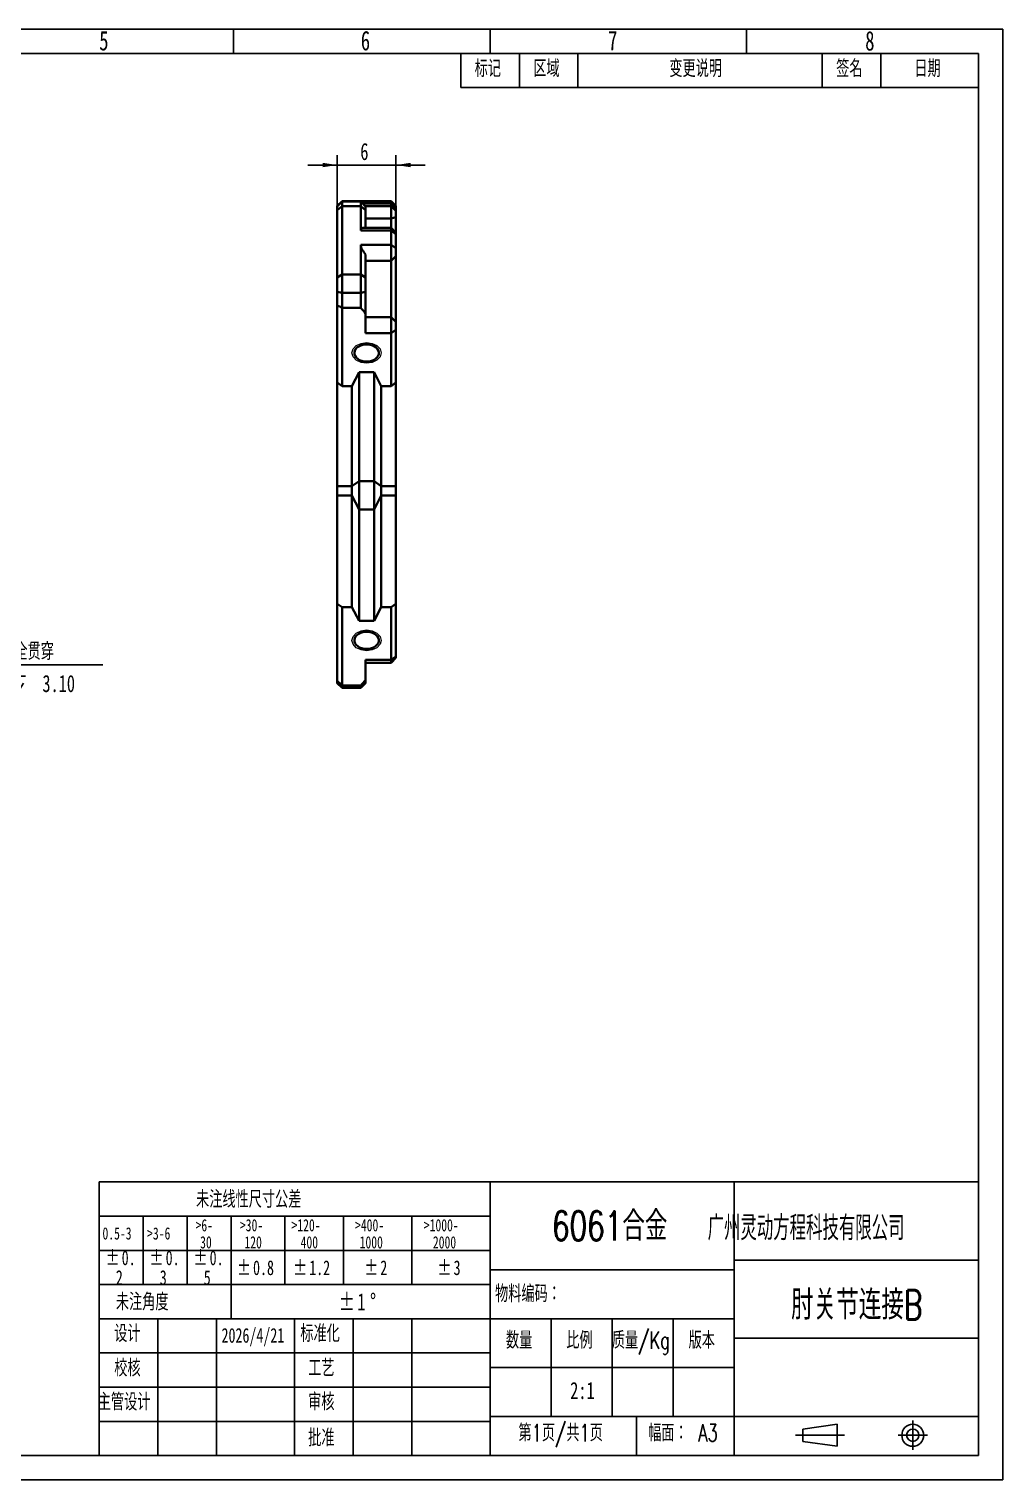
# Model space of a CAD drawing. Header units: millimetres. Extents: x 0 to 420, y 0 to 297.
# Drawn here: x 220.6 to 420, y 0 to 297 of the extents above; entities that cross this region are included whole.
import ezdxf

# ---------------------------------------------------------------- set-up
doc = ezdxf.new("R2010")
doc.units = ezdxf.units.MM
doc.linetypes.add('CENTERX2', pattern=[20.32, 12.7, -2.54, 2.54, -2.54])
for name, color, linetype in [('中心线', 6, 'CENTERX2'), ('尺寸线', 5, 'Continuous'), ('细实线', 7, 'Continuous')]:
    doc.layers.add(name, color=color, linetype=linetype)
doc.layers.add('图框', color=7, linetype='Continuous', lineweight=50)
doc.layers.add('粗实线', color=7, linetype='Continuous', lineweight=25)
doc.styles.add('SLDTEXTSTYLE0', font='TXT', dxfattribs={"width": 0.7, "bigfont": 'bigfont'})
doc.styles.add('SLDTEXTSTYLE1', font='TXT', dxfattribs={"width": 0.7})
doc.styles.add('SLDTEXTSTYLE2', font='TXT', dxfattribs={"width": 0.610802, "bigfont": 'bigfont'})
doc.styles.add('SLDTEXTSTYLE3', font='TXT', dxfattribs={"width": 0.633333})
doc.dimstyles.new('SLDDIMSTYLE3', dxfattribs={"dimtxt": 3.5, "dimasz": 3, "dimexe": 0, "dimexo": 0.0625, "dimgap": 0.875, "dimtad": 0, "dimtih": 1, "dimtoh": 1, "dimlfac": 0.5, "dimrnd": 1e-09, "dimzin": 4, "dimdsep": 46, "dimtxsty": 'SLDTEXTSTYLE1', "dimblk1": 'NONE', "dimsah": 1, "dimcen": 0, "dimadec": 0, "dimazin": 1, "dimtfac": 1, "dimtmove": 0, "dimatfit": 3, "dimldrblk": 'NONE', "dimfxl": 0, "dimfrac": 2, "dimtolj": 1, "dimtzin": 12, "dimarcsym": 0})
doc.dimstyles.new('SLDDIMSTYLE5', dxfattribs={"dimtxt": 3.5, "dimasz": 3, "dimexe": 0, "dimexo": 0.0625, "dimgap": 0.875, "dimtad": 2, "dimlfac": 0.5, "dimrnd": 1e-09, "dimzin": 12, "dimdsep": 46, "dimtxsty": 'SLDTEXTSTYLE1', "dimsah": 1, "dimcen": 0.09, "dimadec": 0, "dimazin": 3, "dimtfac": 1, "dimtmove": 0, "dimatfit": 0, "dimfxl": 0, "dimfrac": 2, "dimtolj": 1, "dimtzin": 12, "dimarcsym": 0})

# ---------------------------------------------------------------- blocks, each defined once
blk = doc.blocks.new('SW_TABLEANNOTATION_0')
at = {"layer": '细实线', "color": 0}
for p, q in [((0, 0), (0, -7)), ((0, 0), (12, 0)), ((0, 0), (0, -7)), ((106, 0), (0, 0)), ((12, 0), (12, -7)), ((12, 0), (24, 0)), ((24, 0), (24, -7)), ((24, 0), (74, 0)), ((74, 0), (74, -7)), ((74, 0), (86, 0)), ((86, 0), (86, -7)), ((86, 0), (106, 0)), ((106, 0), (106, -7)), ((106, -7), (106, 0)), ((0, -7), (12, -7)), ((0, -7), (106, -7)), ((12, -7), (24, -7)), ((24, -7), (74, -7)), ((74, -7), (86, -7)), ((86, -7), (106, -7))]:
    blk.add_line(p, q, dxfattribs=at)
at = {"layer": '细实线', "color": 0, "char_height": 3.5, "attachment_point": 1, "style": 'SLDTEXTSTYLE0'}
for s, insert in [('标记', (2.85, -1.34)), ('区域', (14.85, -1.34)), ('变更说明', (42.7, -1.34)), ('签名', (76.85, -1.34)), ('日期', (92.85, -1.34))]:
    blk.add_mtext(s, dxfattribs=dict(at, insert=insert))
blk = doc.blocks.new('SW_TABLEANNOTATION_1')
at = {"layer": '细实线', "color": 0}
for p, q in [((0, 0), (0, -7)), ((0, 0), (9, 0)), ((9, 0), (18, 0)), ((18, 0), (27, 0)), ((27, 0), (38, 0)), ((38, 0), (50, 0)), ((50, 0), (64, 0)), ((64, 0), (80, 0)), ((80, 0), (80, -7)), ((0, -7), (0, -14)), ((0, -7), (9, -7)), ((9, -7), (9, -14)), ((9, -7), (18, -7)), ((18, -7), (18, -14)), ((18, -7), (27, -7)), ((27, -7), (27, -14)), ((27, -7), (38, -7)), ((38, -7), (38, -14)), ((38, -7), (50, -7)), ((50, -7), (50, -14)), ((50, -7), (64, -7)), ((64, -7), (64, -14)), ((64, -7), (80, -7)), ((80, -7), (80, -14)), ((0, -14), (0, -21)), ((0, -14), (9, -14)), ((9, -14), (9, -21)), ((9, -14), (18, -14)), ((18, -14), (18, -21)), ((18, -14), (27, -14)), ((27, -14), (27, -21)), ((27, -14), (38, -14)), ((38, -14), (38, -21)), ((38, -14), (50, -14)), ((50, -14), (50, -21)), ((50, -14), (64, -14)), ((64, -14), (64, -21)), ((64, -14), (80, -14)), ((80, -14), (80, -21)), ((0, -21), (0, -28)), ((0, -21), (9, -21)), ((9, -21), (18, -21)), ((18, -21), (27, -21)), ((27, -21), (27, -28)), ((27, -21), (27, -28)), ((27, -21), (38, -21)), ((38, -21), (50, -21)), ((50, -21), (64, -21)), ((64, -21), (80, -21)), ((80, -21), (80, -28)), ((0, -28), (9, -28)), ((9, -28), (18, -28)), ((18, -28), (27, -28)), ((27, -28), (38, -28)), ((38, -28), (50, -28)), ((50, -28), (64, -28)), ((64, -28), (80, -28))]:
    blk.add_line(p, q, dxfattribs=at)
at = {"layer": '细实线', "color": 0, "attachment_point": 1}
for s, insert, char_height, style in [('未注线性尺寸公差', (19.82, -1.79), 3.5, 'SLDTEXTSTYLE0'), ('>6-', (19.71, -7.6), 2.5, 'SLDTEXTSTYLE1'), ('>30-', (28.79, -7.6), 2.5, 'SLDTEXTSTYLE1'), ('>120-', (39.36, -7.6), 2.5, 'SLDTEXTSTYLE1'), ('>400-', (52.36, -7.6), 2.5, 'SLDTEXTSTYLE1'), ('>1000-', (66.44, -7.6), 2.5, 'SLDTEXTSTYLE1'), ('0.5-3', (0.66, -9.28), 2.5, 'SLDTEXTSTYLE1'), ('>3-6', (9.79, -9.28), 2.5, 'SLDTEXTSTYLE1'), ('30', (20.65, -11.1), 2.5, 'SLDTEXTSTYLE1'), ('120', (29.72, -11.1), 2.5, 'SLDTEXTSTYLE1'), ('400', (41.22, -11.1), 2.5, 'SLDTEXTSTYLE1'), ('1000', (53.3, -11.1), 2.5, 'SLDTEXTSTYLE1'), ('2000', (68.3, -11.1), 2.5, 'SLDTEXTSTYLE1'), ('%%p', (1.3, -14.03), 3, 'SLDTEXTSTYLE1'), ('0.', (4.59, -14.03), 3, 'SLDTEXTSTYLE1'), ('%%p', (10.3, -14.03), 3, 'SLDTEXTSTYLE1'), ('0.', (13.59, -14.03), 3, 'SLDTEXTSTYLE1'), ('%%p', (19.3, -14.03), 3, 'SLDTEXTSTYLE1'), ('0.', (22.59, -14.03), 3, 'SLDTEXTSTYLE1'), ('%%p', (28.19, -16.05), 3, 'SLDTEXTSTYLE1'), ('0.8', (31.48, -16.05), 3, 'SLDTEXTSTYLE1'), ('%%p', (39.69, -16.05), 3, 'SLDTEXTSTYLE1'), ('1.2', (42.98, -16.05), 3, 'SLDTEXTSTYLE1'), ('%%p', (54.25, -16.05), 3, 'SLDTEXTSTYLE1'), ('2', (57.53, -16.05), 3, 'SLDTEXTSTYLE1'), ('%%p', (69.25, -16.05), 3, 'SLDTEXTSTYLE1'), ('3', (72.53, -16.05), 3, 'SLDTEXTSTYLE1'), ('2', (3.39, -18.06), 3, 'SLDTEXTSTYLE1'), ('3', (12.39, -18.06), 3, 'SLDTEXTSTYLE1'), ('5', (21.39, -18.06), 3, 'SLDTEXTSTYLE1'), ('未注角度', (3.41, -22.79), 3.5, 'SLDTEXTSTYLE0'), ('%%p', (49.01, -22.79), 3.5, 'SLDTEXTSTYLE1'), ('1', (52.84, -22.79), 3.5, 'SLDTEXTSTYLE1'), ('%%d', (55.43, -22.79), 3.5, 'SLDTEXTSTYLE1')]:
    blk.add_mtext(s, dxfattribs=dict(at, insert=insert, char_height=char_height, style=style))
blk = doc.blocks.new('SW_SYMBOL_HOLE_SPOT')
at = {"layer": '尺寸线', "color": 0}
for p, q in [((0, 875), (0, 75)), ((1600, 75), (1600, 875)), ((0, 75), (1600, 75))]:
    blk.add_line(p, q, dxfattribs=at)
blk = doc.blocks.new('SW_SYMBOL_HOLE_DEPTH')
at = {"layer": '尺寸线', "color": 0}
for p, q in [((0, 875), (800, 875)), ((400, 875), (400, 75)), ((100, 555), (400, 75)), ((700, 555), (400, 75))]:
    blk.add_line(p, q, dxfattribs=at)
blk = doc.blocks.new('_D_3')
at = {"layer": '尺寸线'}
for p, q in [((173.74, 182.14), (178.12, 177.76)), ((178.12, 177.76), (189, 166.85)), ((189, 166.85), (235.72, 166.85))]:
    blk.add_line(p, q, dxfattribs=at)
blk.add_solid([(178.12, 177.76), (179.92, 175.32), (180.55, 175.95)], dxfattribs=at)
at = {"layer": '尺寸线', "xscale": 0.004511737089201878, "yscale": 0.004511737089201878, "zscale": 0.004511737089201878}
for name, p in [('SW_SYMBOL_HOLE_SPOT', (194.13, 160.58)), ('SW_SYMBOL_HOLE_DEPTH', (216.3, 160.58))]:
    blk.add_blockref(name, p, dxfattribs=at)
at = {"layer": '尺寸线', "char_height": 3.5, "attachment_point": 1}
for s, insert, style in [('6 x', (190.59, 171.36), 'SLDTEXTSTYLE3'), ('%%c', (198.02, 171.17), 'SLDTEXTSTYLE1'), ('3.10 完全贯穿', (205.4, 171.36), 'SLDTEXTSTYLE0'), ('%%c', (205, 164.58), 'SLDTEXTSTYLE1'), ('6', (212.38, 164.78), 'SLDTEXTSTYLE1'), ('3.10', (223.36, 164.78), 'SLDTEXTSTYLE1')]:
    blk.add_mtext(s, dxfattribs=dict(at, insert=insert, style=style))
blk = doc.blocks.new('_None')
blk = doc.blocks.new('_D_5')
at = {"layer": '尺寸线'}
for p, q in [((283.73, 260.79), (283.73, 271.16)), ((295.73, 260.79), (295.73, 271.16)), ((283.73, 269.16), (277.73, 269.16)), ((283.73, 269.16), (295.73, 269.16)), ((295.73, 269.16), (301.73, 269.16))]:
    blk.add_line(p, q, dxfattribs=at)
for points in [[(283.73, 269.16), (280.73, 269.61), (280.73, 268.71)], [(295.73, 269.16), (298.73, 268.71), (298.73, 269.61)]]:
    blk.add_solid(points, dxfattribs=at)
at = {"layer": '尺寸线', "insert": (288.44, 273.68), "char_height": 3.5, "attachment_point": 1, "style": 'SLDTEXTSTYLE1'}
blk.add_mtext('6', dxfattribs=at)

msp = doc.modelspace()

# ---------------------------------------------------------------- linework, layer by layer
at = {"color": 7, "linetype": 'Continuous', "lineweight": 35}
for p, q in [((284.7319611, 261.7889384), (283.7319611, 260.7889384)), ((284.7319611, 261.6652919), (283.7319611, 260.6652919)), ((294.7319611, 261.7889384), (284.7319611, 261.7889384)), ((284.7319611, 261.7889384), (284.7319611, 261.6652919)), ((288.5319611, 261.6652919), (284.7319611, 261.6652919)), ((284.7319611, 261.6652919), (284.7319611, 260.7358695)), ((289.5319611, 260.6652919), (288.5319611, 261.6652919)), ((288.5319611, 260.7358695), (288.5319611, 261.6652919)), ((295.7319611, 260.7889384), (294.7319611, 261.7889384)), ((294.7319611, 261.3038283), (294.7319611, 261.7889384)), ((283.7319611, 260.6652919), (283.7319611, 260.7889384)), ((284.7319611, 260.7358695), (283.7319611, 259.921754)), ((283.7319611, 259.921754), (283.7319611, 260.6652919)), ((283.7319611, 246.1504128), (283.7319611, 259.921754)), ((284.7319611, 260.7358695), (284.7319611, 246.7311157)), ((288.5319611, 260.7358695), (284.7319611, 260.7358695)), ((288.5319611, 255.7496438), (288.5319611, 260.7358695)), ((289.5319611, 259.921754), (288.5319611, 260.7358695)), ((294.7319611, 261.3038283), (288.8934248, 261.3038283)), ((294.7319611, 260.7568851), (289.440368, 260.7568851)), ((289.5319611, 260.6652919), (289.5319611, 259.921754)), ((289.5319611, 259.921754), (289.5319611, 256.2876203)), ((294.7319611, 260.7568851), (294.7319611, 261.3038283)), ((294.7319611, 261.3038283), (295.7319611, 260.3135499)), ((295.7319611, 259.7568851), (294.7319611, 260.7568851)), ((294.7319611, 258.2339868), (294.7319611, 260.7568851)), ((294.7319611, 258.2339868), (295.7319611, 258.4954359)), ((295.7319611, 260.7889384), (295.7319611, 260.3135499)), ((295.7319611, 260.3135499), (295.7319611, 259.7568851)), ((295.7319611, 259.7568851), (295.7319611, 258.4954359)), ((295.7319611, 258.4954359), (295.7319611, 255.2876203)), ((294.7319611, 255.7496438), (288.5319611, 255.7496438)), ((294.7319611, 256.2876203), (289.06264, 256.2876203)), ((294.7319611, 258.2339868), (289.5319611, 258.2339868)), ((294.7319611, 256.2876203), (294.7319611, 258.2339868)), ((295.7319611, 255.2876203), (294.7319611, 256.2876203)), ((294.7319611, 255.7496438), (294.7319611, 256.2876203)), ((294.7319611, 252.8308304), (294.7319611, 255.7496438)), ((294.7319611, 255.7496438), (295.7319611, 255.018632)), ((288.5319611, 252.8308304), (294.7319611, 252.8308304)), ((288.5319611, 246.7311157), (288.5319611, 252.8308304)), ((294.7319611, 249.5564757), (294.7319611, 252.8308304)), ((294.7319611, 252.8308304), (295.7319611, 252.1484655)), ((295.7319611, 255.2876203), (295.7319611, 255.018632)), ((295.7319611, 255.018632), (295.7319611, 252.1484655)), ((289.5319611, 250.8539402), (289.5319611, 246.1504128)), ((294.7319611, 249.5564757), (289.5319611, 249.5564757)), ((294.7319611, 249.5564757), (295.7319611, 250.5112882)), ((294.7319611, 238.0497491), (294.7319611, 249.5564757)), ((295.7319611, 252.1484655), (295.7319611, 250.5112882)), ((295.7319611, 250.5112882), (295.7319611, 237.0867738)), ((284.7319611, 246.7311157), (283.7319611, 246.1504128)), ((284.7319611, 246.7311157), (284.7319611, 243.0117429)), ((288.5319611, 246.7311157), (284.7319611, 246.7311157)), ((288.5319611, 243.0117429), (288.5319611, 246.7311157)), ((289.5319611, 246.1504128), (288.5319611, 246.7311157)), ((283.7319611, 243.1749145), (283.7319611, 246.1504128)), ((289.5319611, 246.1504128), (289.5319611, 243.1749145)), ((284.7319611, 243.0117429), (283.7319611, 243.1749145)), ((283.7319611, 240.4034282), (283.7319611, 243.1749145)), ((288.5319611, 243.0117429), (284.7319611, 243.0117429)), ((284.7319611, 243.0117429), (284.7319611, 239.9378111)), ((289.5319611, 243.1749145), (288.5319611, 243.0117429)), ((288.5319611, 239.9378111), (288.5319611, 243.0117429)), ((289.5319611, 243.1749145), (289.5319611, 238.7965586)), ((283.7319611, 224.6168605), (283.7319611, 240.4034282)), ((284.7319611, 239.9378111), (288.5319611, 239.9378111)), ((284.7319611, 239.9378111), (284.7319611, 223.9097537)), ((289.5319611, 238.7965586), (289.5319611, 234.709585)), ((289.5319611, 238.0497491), (294.7319611, 238.0497491)), ((294.7319611, 234.709585), (294.7319611, 238.0497491)), ((294.7319611, 238.0497491), (295.7319611, 237.0867738)), ((294.7319611, 234.709585), (289.5319611, 234.709585)), ((294.7319611, 234.709585), (295.7319611, 235.4166918)), ((294.7319611, 223.9097537), (294.7319611, 234.709585)), ((295.7319611, 237.0867738), (295.7319611, 235.4166918)), ((295.7319611, 235.4166918), (295.7319611, 224.6168605)), ((288.1878421, 226.7381808), (286.7319611, 223.9097537)), ((291.2760802, 226.7381808), (288.1878421, 226.7381808)), ((288.1878421, 226.7381808), (288.1878421, 204.4760979)), ((292.7319611, 223.9097537), (291.2760802, 226.7381808)), ((291.2760802, 226.7381808), (291.2760802, 204.4760979)), ((284.7319611, 223.9097537), (283.7319611, 224.6168605)), ((283.7319611, 203.4408218), (283.7319611, 224.6168605)), ((284.7319611, 223.9097537), (286.7319611, 223.9097537)), ((286.7319611, 223.9097537), (286.7319611, 203.4408218)), ((292.7319611, 223.9097537), (294.7319611, 223.9097537)), ((292.7319611, 223.9097537), (292.7319611, 203.4408218)), ((295.7319611, 224.6168605), (294.7319611, 223.9097537)), ((295.7319611, 203.4408218), (295.7319611, 224.6168605)), ((283.7319611, 203.4408218), (286.7319611, 203.4408218)), ((283.7319611, 201.5089701), (283.7319611, 203.4408218)), ((288.1878421, 204.4760979), (286.7319611, 203.4408218)), ((286.7319611, 203.4408218), (286.7319611, 201.5089701)), ((291.2760802, 204.4760979), (288.1878421, 204.4760979)), ((288.1878421, 204.4760979), (288.1878421, 198.680543)), ((292.7319611, 203.4408218), (291.2760802, 204.4760979)), ((291.2760802, 204.4760979), (291.2760802, 198.680543)), ((292.7319611, 203.4408218), (295.7319611, 203.4408218)), ((292.7319611, 203.4408218), (292.7319611, 201.5089701)), ((295.7319611, 201.5089701), (295.7319611, 203.4408218)), ((283.7319611, 201.5089701), (286.7319611, 201.5089701)), ((283.7319611, 179.3620265), (283.7319611, 201.5089701)), ((286.7319611, 201.5089701), (286.7319611, 178.6549197)), ((288.1878421, 198.680543), (286.7319611, 201.5089701)), ((292.7319611, 201.5089701), (291.2760802, 198.680543)), ((292.7319611, 201.5089701), (292.7319611, 178.6549197)), ((292.7319611, 201.5089701), (295.7319611, 201.5089701)), ((295.7319611, 179.3620265), (295.7319611, 201.5089701)), ((288.1878421, 198.680543), (288.1878421, 175.8264926)), ((291.2760802, 198.680543), (288.1878421, 198.680543)), ((291.2760802, 198.680543), (291.2760802, 175.8264926)), ((283.7319611, 179.3620265), (284.7319611, 178.6549197)), ((283.7319611, 163.5754587), (283.7319611, 179.3620265)), ((284.7319611, 178.6549197), (284.7319611, 162.6268622)), ((286.7319611, 178.6549197), (284.7319611, 178.6549197)), ((286.7319611, 178.6549197), (288.1878421, 175.8264926)), ((291.2760802, 175.8264926), (292.7319611, 178.6549197)), ((294.7319611, 178.6549197), (292.7319611, 178.6549197)), ((294.7319611, 178.6549197), (295.7319611, 179.3620265)), ((294.7319611, 167.8550884), (294.7319611, 178.6549197)), ((295.7319611, 179.3620265), (295.7319611, 168.5621951)), ((288.1878421, 175.8264926), (291.2760802, 175.8264926)), ((289.5319611, 167.8550884), (294.7319611, 167.8550884)), ((289.5319611, 167.8550884), (289.5319611, 163.7681147)), ((289.5319611, 167.2693019), (294.7319611, 167.2693019)), ((294.7319611, 167.8550884), (295.7319611, 168.5621951)), ((294.7319611, 167.2693019), (295.7319611, 168.2693019)), ((294.7319611, 167.2693019), (294.7319611, 167.8550884)), ((295.7319611, 168.5621951), (295.7319611, 168.2693019)), ((283.7319611, 163.1661941), (283.7319611, 163.5754587)), ((289.5319611, 163.7681147), (289.5319611, 163.1661941)), ((284.7319611, 162.1795964), (283.7319611, 163.1661941)), ((283.7319611, 163.1125849), (283.7319611, 163.1661941)), ((283.7319611, 163.1125849), (284.7319611, 162.1125849)), ((288.5319611, 162.6268622), (284.7319611, 162.6268622)), ((284.7319611, 162.6268622), (284.7319611, 162.1795964)), ((288.5319611, 162.1795964), (284.7319611, 162.1795964)), ((284.7319611, 162.1795964), (284.7319611, 162.1125849)), ((284.7319611, 162.1125849), (288.5319611, 162.1125849)), ((289.5319611, 163.1661941), (288.5319611, 162.1795964)), ((288.5319611, 162.1125849), (289.5319611, 163.1125849)), ((288.5319611, 162.1795964), (288.5319611, 162.6268622)), ((288.5319611, 162.1125849), (288.5319611, 162.1795964)), ((289.5319611, 163.1661941), (289.5319611, 163.1125849))]:
    msp.add_line(p, q, dxfattribs=at)
at = {"color": 7, "linetype": 'Continuous', "lineweight": 18, "flags": 128}
for points in [[(286.7319611, 230.6979788), (286.9603225, 231.5097729), (287.6106408, 232.1979788), (288.5839108, 232.6578232), (289.7319611, 232.8192991), (290.8800114, 232.6578232), (291.8532815, 232.1979788), (292.5035997, 231.5097729), (292.7319611, 230.6979788), (292.5035997, 229.8861846), (291.8532815, 229.1979788), (290.8800114, 228.7381343), (289.7319611, 228.5766584), (288.5839108, 228.7381343), (287.6106408, 229.1979788), (286.9603225, 229.8861846), (286.7319611, 230.6979788)], [(286.7319611, 171.8666946), (286.9603225, 172.6784887), (287.6106408, 173.3666946), (288.5839108, 173.826539), (289.7319611, 173.9880149), (290.8800114, 173.826539), (291.8532815, 173.3666946), (292.5035997, 172.6784887), (292.7319611, 171.8666946), (292.5035997, 171.0549004), (291.8532815, 170.3666946), (290.8800114, 169.9068501), (289.7319611, 169.7453742), (288.5839108, 169.9068501), (287.6106408, 170.3666946), (286.9603225, 171.0549004), (286.7319611, 171.8666946)]]:
    msp.add_lwpolyline(points, dxfattribs=at)
at = {"color": 7, "linetype": 'Continuous', "lineweight": 35, "flags": 128}
for points in [[(289.7319611, 228.9302118), (290.2352074, 228.9663981), (290.7178508, 229.0734755), (291.1601317, 229.2470603), (291.5439431, 229.4800458), (291.8535718, 229.7628937), (292.0763415, 230.084024), (292.203132, 230.4302897), (292.2287524, 230.7875147), (292.1521539, 231.141074), (291.9764725, 231.476493), (291.7089005, 231.7800395), (291.3603923, 232.0392863), (290.945216, 232.2436198), (290.4803689, 232.3846746), (289.9848819, 232.4566759), (289.4790403, 232.4566759), (288.9835533, 232.3846746), (288.5187062, 232.2436198), (288.1035299, 232.0392863), (287.7550218, 231.7800395), (287.4874498, 231.476493), (287.3117683, 231.141074), (287.2351699, 230.7875147), (287.2607903, 230.4302897), (287.3875808, 230.084024), (287.6103505, 229.7628937), (287.9199792, 229.4800458), (288.3037906, 229.2470603), (288.7460715, 229.0734755), (289.2287148, 228.9663981), (289.7319611, 228.9302118)], [(289.7319611, 170.0989276), (290.2352074, 170.1351139), (290.7178508, 170.2421913), (291.1601317, 170.4157761), (291.5439431, 170.6487616), (291.8535718, 170.9316095), (292.0763415, 171.2527398), (292.203132, 171.5990056), (292.2287524, 171.9562305), (292.1521539, 172.3097898), (291.9764725, 172.6452088), (291.7089005, 172.9487553), (291.3603923, 173.2080021), (290.945216, 173.4123356), (290.4803689, 173.5533904), (289.9848819, 173.6253917), (289.4790403, 173.6253917), (288.9835533, 173.5533904), (288.5187062, 173.4123356), (288.1035299, 173.2080021), (287.7550218, 172.9487553), (287.4874498, 172.6452088), (287.3117683, 172.3097898), (287.2351699, 171.9562305), (287.2607903, 171.5990056), (287.3875808, 171.2527398), (287.6103505, 170.9316095), (287.9199792, 170.6487616), (288.3037906, 170.4157761), (288.7460715, 170.2421913), (289.2287148, 170.1351139), (289.7319611, 170.0989276)]]:
    msp.add_lwpolyline(points, dxfattribs=at)
at = {"color": 7, "linetype": 'Continuous', "lineweight": 35}
for points, knots in [([(289.06264, 256.2760548), (289.0167819, 256.2785867), (288.8547992, 256.28753), (288.6457061, 256.1722327), (288.5384079, 255.9506492), (288.5329926, 255.781805), (288.5319611, 255.7496438)], [0, 0, 0, 0, 0.1496042706, 0.5284418605, 0.9101783314, 1, 1, 1, 1]), ([(288.5319611, 252.8308304), (288.5319611, 252.5353056), (288.6557109, 252.1671658), (289.0284873, 251.4712219), (289.2702503, 251.1441354), (289.5319611, 250.8539402)], [0, 0, 0, 0, 0.5, 0.5, 1, 1, 1, 1])]:
    msp.add_open_spline(points, degree=3, knots=knots, dxfattribs=at)
for points in [[(283.7319611, 240.4034282), (284.0653579, 240.2479148), (284.3986918, 240.0927069), (284.7319611, 239.9378111)], [(289.5319611, 238.7965586), (289.1962514, 239.1759298), (288.8628683, 239.556336), (288.5319611, 239.9378111)], [(284.7319611, 162.6268622), (284.3986918, 162.9432804), (284.0653579, 163.259478), (283.7319611, 163.5754587)], [(288.5319611, 162.6268622), (288.8628683, 163.0083373), (289.1962514, 163.3887435), (289.5319611, 163.7681147)]]:
    msp.add_open_spline(points, degree=3, dxfattribs=at)
at = {"layer": '中心线'}
for p, q in [((401.5322358, 12.1498737), (401.5322358, 6.1498737)), ((377.5431726, 9.1498737), (387.5431726, 9.1498737)), ((398.5322358, 9.1498737), (404.5322358, 9.1498737))]:
    msp.add_line(p, q, dxfattribs=at)
at = {"layer": '粗实线'}
for p, q in [((25, 292), (415, 292)), ((415, 292), (415, 5)), ((235, 61), (415, 61)), ((235, 61), (235, 5)), ((379.0431726, 10.3998737), (386.0431726, 11.3998737)), ((379.0431726, 10.3998737), (379.0431726, 7.8998737)), ((386.0431726, 11.3998737), (386.0431726, 6.8998737)), ((379.0431726, 7.8998737), (386.0431726, 6.8998737)), ((25, 5), (415, 5))]:
    msp.add_line(p, q, dxfattribs=at)
for radius in [2.25, 1.25]:
    msp.add_circle((401.5322358, 9.1498737), radius, dxfattribs=at)
at = {"layer": '细实线'}
for p, q in [((0, 297), (420, 297)), ((262.5, 292), (262.5, 297)), ((315, 292), (315, 297)), ((367.5, 292), (367.5, 297)), ((420, 297), (420, 0)), ((315, 61), (315, 5)), ((365, 61), (365, 5)), ((415, 45), (365, 45)), ((315, 43), (365, 43)), ((235, 33), (315, 33)), ((247, 5), (247, 33)), ((259, 33), (259, 5)), ((275, 5), (275, 33)), ((287, 5), (287, 33)), ((299, 33), (299, 5)), ((315, 33), (365, 33)), ((327.5, 33), (327.5, 13)), ((340, 33), (340, 13)), ((352.5, 33), (352.5, 13)), ((415, 29), (365, 29)), ((235, 26), (315, 26)), ((365, 23), (315, 23)), ((235, 19), (315, 19)), ((315, 12), (235, 12)), ((365, 13), (315, 13)), ((345, 5), (345, 13)), ((365, 13), (415, 13)), ((0, 0), (420, 0))]:
    msp.add_line(p, q, dxfattribs=at)

# ---------------------------------------------------------------- block references
for name, p in [('SW_TABLEANNOTATION_0', (309, 292)), ('SW_TABLEANNOTATION_1', (234.9980546, 60.9989249))]:
    msp.add_blockref(name, p, dxfattribs=at)

# ---------------------------------------------------------------- texts
at = {"layer": '图框'}
for s, insert, char_height, attachment_point, style in [('5', (234.9929716, 296.6233908), 4, 1, 'SLDTEXTSTYLE1'), ('6', (288.5431622, 296.6233908), 4, 1, 'SLDTEXTSTYLE1'), ('7', (339.1644419, 296.6233908), 4, 1, 'SLDTEXTSTYLE1'), ('8', (391.795948, 296.588661), 4, 1, 'SLDTEXTSTYLE1'), ('6061合金', (339.492185, 55.0237499), 6, 2, 'SLDTEXTSTYLE0'), ('广州灵动方程科技有限公司', (359.537537, 54.0791267), 5, 1, 'SLDTEXTSTYLE2'), ('物料编码：', (316.0240692, 39.8857046), 3.5, 1, 'SLDTEXTSTYLE0'), ('肘关节连接B', (390.0570661, 38.8392173), 6, 2, 'SLDTEXTSTYLE0'), ('设计', (238.0701413, 31.7398755), 3.5, 1, 'SLDTEXTSTYLE0'), ('2026/4/21', (260.0259937, 31.105064), 3, 1, 'SLDTEXTSTYLE1'), ('标准化', (276.1637245, 31.7398757), 3.5, 1, 'SLDTEXTSTYLE0'), ('数量', (318.2595412, 30.3662534), 3.5, 1, 'SLDTEXTSTYLE0'), ('比例', (330.594975, 30.3662534), 3.5, 1, 'SLDTEXTSTYLE0'), ('质量/Kg', (339.9272964, 30.3662534), 3.5, 1, 'SLDTEXTSTYLE0'), ('版本', (355.6507505, 30.3662534), 3.5, 1, 'SLDTEXTSTYLE0'), ('校核', (238.0701413, 24.6817998), 3.5, 1, 'SLDTEXTSTYLE0'), ('工艺', (277.7696963, 24.6817998), 3.5, 1, 'SLDTEXTSTYLE0'), ('主管设计', (234.6960835, 17.7295091), 3.5, 1, 'SLDTEXTSTYLE0'), ('审核', (277.7696963, 17.764804), 3.5, 1, 'SLDTEXTSTYLE0'), ('2:1', (331.4058449, 20.0638831), 3.5, 1, 'SLDTEXTSTYLE1'), ('第1页/共1页', (320.814158, 11.4056713), 3.5, 1, 'SLDTEXTSTYLE0'), ('批准', (277.7696963, 10.3900091), 3.5, 1, 'SLDTEXTSTYLE0'), ('幅面： A3', (347.3716417, 11.4056713), 3.5, 1, 'SLDTEXTSTYLE0')]:
    msp.add_mtext(s, dxfattribs=dict(at, insert=insert, char_height=char_height, attachment_point=attachment_point, style=style))

# ---------------------------------------------------------------- dimensions: what is measured, and where the dimension line sits
at = {"layer": '尺寸线'}
dim = msp.add_linear_dim(base=(295.7319611, 269.1637567), p1=(283.7319611, 260.7889384), p2=(295.7319611, 260.7889384), angle=0, dimstyle='SLDDIMSTYLE5', dxfattribs=at)
dim.commit()
dim.dimension.update_dxf_attribs({"geometry": '_D_5', "text_midpoint": (289.7319611, 269.1637567), "dimtype": 160})
dim = msp.add_diameter_dim_2p(p1=(173.736347, 182.1442763), p2=(178.1164666, 177.7562753), text='6 x <> 完全贯穿\\P{\\fGDT;v}%%c 6 {\\fGDT;x} 3.10\\P', dimstyle='SLDDIMSTYLE3', dxfattribs=at)
dim.commit()
dim.dimension.update_dxf_attribs({"geometry": '_D_3', "text_midpoint": (213.1546749, 166.6582991), "dimtype": 163})

doc.saveas('drawing.dxf')
